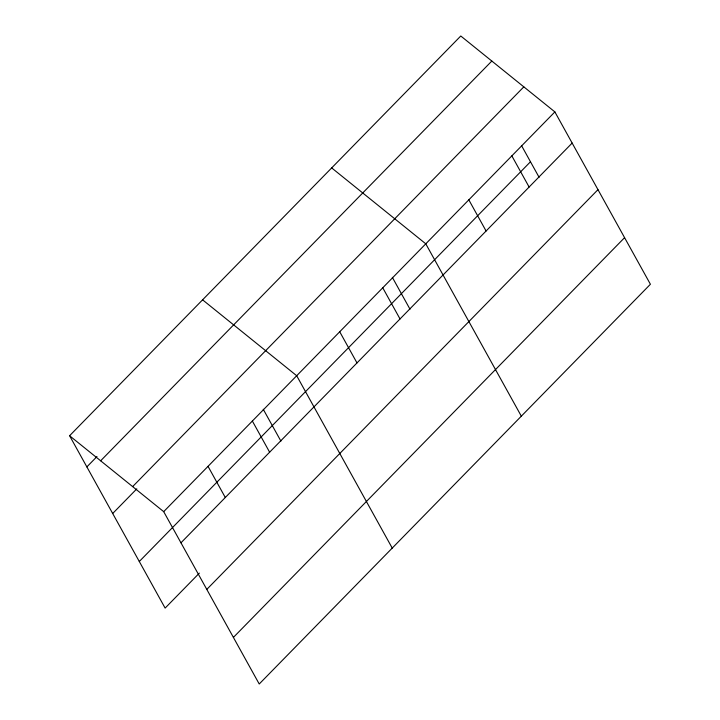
<?xml version="1.0" encoding="UTF-8"?>
<svg xmlns="http://www.w3.org/2000/svg" width="720" height="720" viewBox="0 0 720 720"><rect width="100%" height="100%" fill="white"/><g stroke="black" fill="none" stroke-linecap="round" stroke-linejoin="round"><path stroke-width="1.08" d="M69.588 435.744L460.773 36L554.877 111.906L650.412 284.256L259.227 684L163.692 511.65L69.588 435.744L165.123 608.094L199.35 573.12M86.859 466.902L96.975 456.57M100.647 460.791L491.823 61.047M132.642 486.603L523.818 86.859M112.689 513.495L136.8 488.853M163.692 511.65L554.877 111.906M139.293 561.501L530.478 161.757M180.963 542.808L572.148 143.064M206.793 589.401L597.978 189.657M233.406 637.407L624.582 237.663M331.677 167.913L425.781 243.819L521.325 416.169M202.59 299.835L296.694 375.732L392.229 548.091M521.433 145.431L539.091 177.291M511.848 155.88L529.119 187.038M468.819 199.845L486.09 231.003M392.346 277.353L409.995 309.204M382.752 287.793L400.023 318.951M339.723 331.767L356.994 362.925M263.25 409.266L280.908 441.117M252.36 421.038L269.631 452.196M208.026 466.344L225.297 497.502"/></g></svg>
